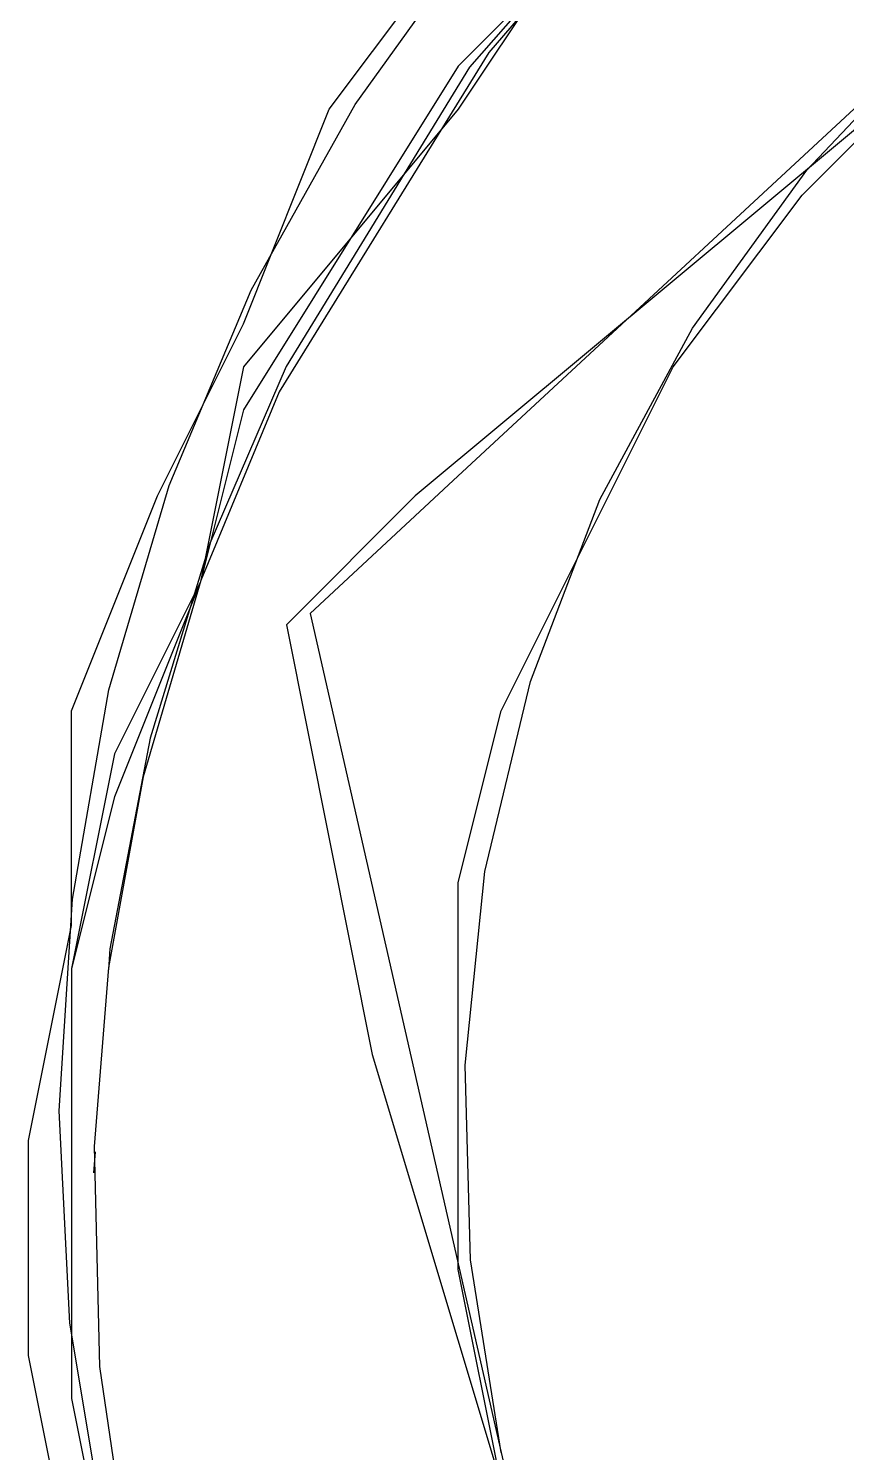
# Model space of a CAD drawing. Extents: x 3 to 592, y 5 to 207.
# Drawn here: x 62.724 to 63.395, y 52.802 to 53.971 of the extents above; entities that cross this region are included whole.
import ezdxf

# ---------------------------------------------------------------- set-up
doc = ezdxf.new("R2010")
doc.units = 0
doc.layers.get('0').update_dxf_attribs({"linetype": 'CONTINUOUS'})

msp = doc.modelspace()

# ---------------------------------------------------------------- linework, layer by layer
at = {"color": 7}
for points in [[(62.786436, 52.735656), (62.757861, 52.907812), (62.749042, 53.082084), (62.759978, 53.256004), (62.789964, 53.427806), (62.839353, 53.595376), (62.906734, 53.75589), (62.992106, 53.90829), (63.093706, 54.050106), (63.210475, 54.179576), (63.341356, 54.294934), (63.484231, 54.395123), (63.637336, 54.478731), (63.798909, 54.544701), (63.966478, 54.591973), (64.138634, 54.620195), (64.312906, 54.629368), (64.487178, 54.618431), (64.658981, 54.588445), (64.826198, 54.539056), (64.987064, 54.471676)], [(62.786436, 52.735656), (62.757861, 52.907812), (62.749042, 53.082084), (62.759978, 53.256004), (62.789964, 53.427806), (62.839353, 53.595376), (62.906734, 53.75589), (62.992106, 53.90829), (63.093706, 54.050106), (63.210475, 54.179576), (63.341356, 54.294934), (63.484231, 54.395123), (63.637336, 54.478731), (63.798909, 54.544701), (63.966478, 54.591973), (64.138634, 54.620195), (64.312906, 54.629368), (64.487178, 54.618431), (64.658981, 54.588445), (64.826198, 54.539056), (64.987064, 54.471676)], [(62.786436, 52.735656), (62.757861, 52.907812), (62.749042, 53.082084), (62.759978, 53.256004), (62.789964, 53.427806), (62.839353, 53.595376), (62.906734, 53.75589), (62.992106, 53.90829), (63.093706, 54.050106), (63.210475, 54.179576), (63.341356, 54.294934), (63.484231, 54.395123), (63.637336, 54.478731), (63.798909, 54.544701), (63.966478, 54.591973), (64.138634, 54.620195), (64.312906, 54.629368), (64.487178, 54.618431), (64.658981, 54.588445), (64.826198, 54.539056), (64.987064, 54.471676)], [(62.786436, 52.735656), (62.757861, 52.907812), (62.749042, 53.082084), (62.759978, 53.256004), (62.789964, 53.427806), (62.839353, 53.595376), (62.906734, 53.75589), (62.992106, 53.90829), (63.093706, 54.050106), (63.210475, 54.179576), (63.341356, 54.294934), (63.484231, 54.395123), (63.637336, 54.478731), (63.798909, 54.544701), (63.966478, 54.591973), (64.138634, 54.620195), (64.312906, 54.629368), (64.487178, 54.618431), (64.658981, 54.588445), (64.826198, 54.539056), (64.987064, 54.471676)], [(62.759167, 52.705), (62.723889, 52.881389), (62.723889, 53.057778), (62.759167, 53.234167), (62.759167, 53.410556), (62.829722, 53.586944), (62.900278, 53.728056), (62.970833, 53.904444), (63.076667, 54.045556), (63.1825, 54.151389), (63.323611, 54.2925), (63.464722, 54.363056), (63.605833, 54.468889), (63.782222, 54.539444), (63.958611, 54.574722), (64.135, 54.61), (64.311389, 54.61), (64.4525, 54.61), (64.628889, 54.574722), (64.805278, 54.504167), (64.981667, 54.468889)], [(64.986711, 54.417842), (64.692495, 54.5205), (64.383461, 54.562128), (64.075134, 54.541667), (63.791853, 54.466525), (63.663442, 54.41255), (63.543498, 54.34905), (63.406973, 54.258739), (63.249634, 54.125389), (63.085945, 53.93877), (62.935309, 53.693236), (62.872867, 53.547892), (62.823831, 53.388084), (62.79067, 53.215222), (62.789611, 53.197936)], [(64.986711, 54.417842), (64.692495, 54.5205), (64.383461, 54.562128), (64.075134, 54.541667), (63.791853, 54.466525), (63.663442, 54.41255), (63.543498, 54.34905), (63.406973, 54.258739), (63.249634, 54.125389), (63.085945, 53.93877), (62.935309, 53.693236), (62.872867, 53.547892), (62.823831, 53.388084), (62.79067, 53.215222), (62.789611, 53.197936)], [(64.986711, 54.417842), (64.692495, 54.5205), (64.383461, 54.562128), (64.075134, 54.541667), (63.791853, 54.466525), (63.663442, 54.41255), (63.543498, 54.34905), (63.406973, 54.258739), (63.249634, 54.125389), (63.085945, 53.93877), (62.935309, 53.693236), (62.872867, 53.547892), (62.823831, 53.388084), (62.79067, 53.215222), (62.789611, 53.197936)], [(64.986711, 54.417842), (64.692495, 54.5205), (64.383461, 54.562128), (64.075134, 54.541667), (63.791853, 54.466525), (63.663442, 54.41255), (63.543498, 54.34905), (63.406973, 54.258739), (63.249634, 54.125389), (63.085945, 53.93877), (62.935309, 53.693236), (62.872867, 53.547892), (62.823831, 53.388084), (62.79067, 53.215222), (62.789611, 53.197936)], [(64.382015, 54.552815), (64.209507, 54.548934), (64.046876, 54.527415), (63.758657, 54.444512), (63.523707, 54.327742), (63.341321, 54.198273), (63.206559, 54.072684), (63.101784, 53.950976), (62.929629, 53.672281), (62.865423, 53.517412), (62.818151, 53.356192), (62.789576, 53.199912), (62.777934, 53.052804), (62.782168, 52.872181), (62.809684, 52.684151), (62.86754, 52.478834), (62.935626, 52.317615), (63.023115, 52.16204), (63.126126, 52.020223), (63.24219, 51.893223), (63.503598, 51.686495), (63.793934, 51.54362)], [(64.382015, 54.552815), (64.209507, 54.548934), (64.046876, 54.527415), (63.758657, 54.444512), (63.523707, 54.327742), (63.341321, 54.198273), (63.206559, 54.072684), (63.101784, 53.950976), (62.929629, 53.672281), (62.865423, 53.517412), (62.818151, 53.356192), (62.789576, 53.199912), (62.777934, 53.052804), (62.782168, 52.872181), (62.809684, 52.684151), (62.86754, 52.478834), (62.935626, 52.317615), (63.023115, 52.16204), (63.126126, 52.020223), (63.24219, 51.893223), (63.503598, 51.686495), (63.793934, 51.54362)], [(64.382015, 54.552815), (64.209507, 54.548934), (64.046876, 54.527415), (63.758657, 54.444512), (63.523707, 54.327742), (63.341321, 54.198273), (63.206559, 54.072684), (63.101784, 53.950976), (62.929629, 53.672281), (62.865423, 53.517412), (62.818151, 53.356192), (62.789576, 53.199912), (62.777934, 53.052804), (62.782168, 52.872181), (62.809684, 52.684151), (62.86754, 52.478834), (62.935626, 52.317615), (63.023115, 52.16204), (63.126126, 52.020223), (63.24219, 51.893223), (63.503598, 51.686495), (63.793934, 51.54362)], [(64.382015, 54.552815), (64.209507, 54.548934), (64.046876, 54.527415), (63.758657, 54.444512), (63.523707, 54.327742), (63.341321, 54.198273), (63.206559, 54.072684), (63.101784, 53.950976), (62.929629, 53.672281), (62.865423, 53.517412), (62.818151, 53.356192), (62.789576, 53.199912), (62.777934, 53.052804), (62.782168, 52.872181), (62.809684, 52.684151), (62.86754, 52.478834), (62.935626, 52.317615), (63.023115, 52.16204), (63.126126, 52.020223), (63.24219, 51.893223), (63.503598, 51.686495), (63.793934, 51.54362)], [(64.381944, 54.539444), (64.205556, 54.539444), (64.029167, 54.504167), (63.746944, 54.433611), (63.5, 54.327778), (63.323611, 54.186667), (63.1825, 54.045556), (63.076667, 53.939722), (62.900278, 53.6575), (62.865, 53.516389), (62.794444, 53.34), (62.759167, 53.198889), (62.759167, 53.0225), (62.759167, 52.846111), (62.794444, 52.669722), (62.865, 52.458056), (62.900278, 52.316944), (63.006111, 52.140556), (63.111944, 51.999444), (63.217778, 51.858333), (63.5, 51.681944), (63.782222, 51.540833)], [(64.981667, 54.398333), (64.664167, 54.504167), (64.381944, 54.539444), (64.064444, 54.539444), (63.782222, 54.433611), (63.641111, 54.398333), (63.535278, 54.327778), (63.394167, 54.257222), (63.217778, 54.116111), (63.076667, 53.904444), (62.900278, 53.692778), (62.865, 53.516389), (62.794444, 53.375278), (62.759167, 53.198889), (62.759167, 53.163611)], [(63.472871, 53.97059), (63.072469, 53.599468), (62.954994, 53.49046)], [(63.472871, 53.97059), (63.072469, 53.599468), (62.954994, 53.49046)], [(63.472871, 53.97059), (63.072469, 53.599468), (62.954994, 53.49046)], [(63.472871, 53.97059), (63.072469, 53.599468), (62.954994, 53.49046)], [(63.112015, 52.801767), (63.086615, 52.959811), (63.082382, 53.11962), (63.098609, 53.278722), (63.136004, 53.43465), (63.192801, 53.583875), (63.269001, 53.724634), (63.36284, 53.854456), (63.472907, 53.97052)], [(63.112015, 52.801767), (63.086615, 52.959811), (63.082382, 53.11962), (63.098609, 53.278722), (63.136004, 53.43465), (63.192801, 53.583875), (63.269001, 53.724634), (63.36284, 53.854456), (63.472907, 53.97052)], [(63.112015, 52.801767), (63.086615, 52.959811), (63.082382, 53.11962), (63.098609, 53.278722), (63.136004, 53.43465), (63.192801, 53.583875), (63.269001, 53.724634), (63.36284, 53.854456), (63.472907, 53.97052)], [(63.112015, 52.801767), (63.086615, 52.959811), (63.082382, 53.11962), (63.098609, 53.278722), (63.136004, 53.43465), (63.192801, 53.583875), (63.269001, 53.724634), (63.36284, 53.854456), (63.472907, 53.97052)], [(63.464722, 53.939722), (63.041389, 53.586944), (62.935556, 53.481111)], [(63.111944, 52.775556), (63.076667, 52.951944), (63.076667, 53.093056), (63.076667, 53.269444), (63.111944, 53.410556), (63.1825, 53.551667), (63.253056, 53.692778), (63.358889, 53.833889), (63.464722, 53.939722)], [(62.955029, 53.490319), (63.032993, 53.147419), (63.112015, 52.801696)], [(62.955029, 53.490319), (63.032993, 53.147419), (63.112015, 52.801696)], [(62.955029, 53.490319), (63.032993, 53.147419), (63.112015, 52.801696)], [(62.955029, 53.490319), (63.032993, 53.147419), (63.112015, 52.801696)], [(62.935556, 53.481111), (63.006111, 53.128333), (63.111944, 52.775556)], [(62.778534, 53.0485), (62.777123, 53.031214)], [(62.778534, 53.0485), (62.777123, 53.031214)], [(62.778534, 53.0485), (62.777123, 53.031214)], [(62.778534, 53.0485), (62.777123, 53.031214)], [(62.759167, 53.0225), (62.759167, 52.951944)], [(63.112015, 52.801767), (63.190684, 52.457456), (63.269001, 52.113145)], [(63.112015, 52.801767), (63.190684, 52.457456), (63.269001, 52.113145)], [(63.112015, 52.801767), (63.190684, 52.457456), (63.269001, 52.113145)], [(63.112015, 52.801767), (63.190684, 52.457456), (63.269001, 52.113145)]]:
    msp.add_lwpolyline(points, dxfattribs=at)

doc.saveas('drawing.dxf')
